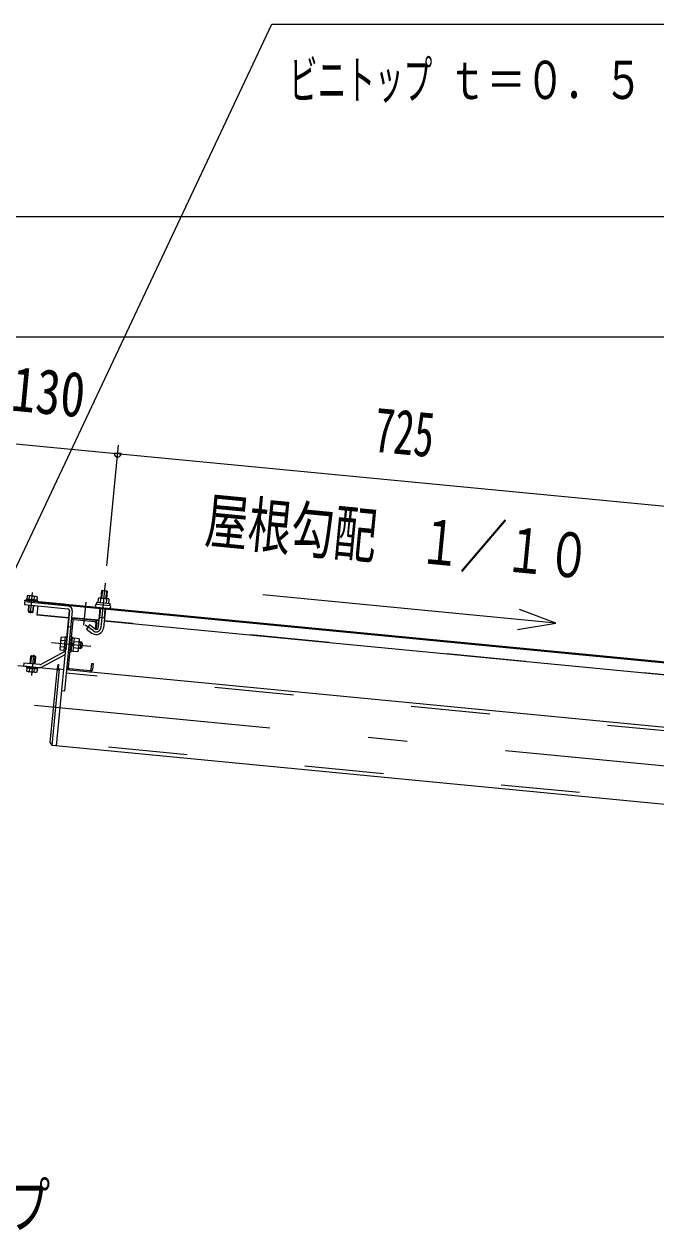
# Model space of a CAD drawing. Units: millimetres, scale not verified. Extents: x -34085 to 34091, y -14700 to 14700.
# Drawn here: x 17032 to 19595, y 6562 to 11466 of the extents above; entities that cross this region are included whole.
import ezdxf
from ezdxf.enums import TextEntityAlignment as Align

# ---------------------------------------------------------------- set-up
doc = ezdxf.new("R2010")
doc.units = ezdxf.units.MM
doc.header["$LTSCALE"] = 80
doc.linetypes.add('USER2', pattern=[10, 4, -6])
doc.linetypes.add('USER3', pattern=[24, 12, -5, 2, -5])
for name, color, linetype, lineweight in [('0-6_2-02BOLD', 7, 'Continuous', 18), ('0-7_2-12HIDDEN', 3, 'USER2', 18), ('0-8_2-22CENTER', 3, 'USER3', 18), ('0-9_2-42THIN', 4, 'Continuous', 18), ('0-A_2-52DIM', 3, 'Continuous', 18)]:
    doc.layers.add(name, color=color, linetype=linetype, lineweight=lineweight)
doc.styles.add('ＭＳ ゴシック', font='')
doc.styles.get('ＭＳ ゴシック').set_extended_font_data('MS Gothic')

msp = doc.modelspace()

# ---------------------------------------------------------------- linework, layer by layer
at = {"layer": '0-6_2-02BOLD'}
for p, q in [((22524.53, 8598.56), (17031.48, 9127.48)), ((17051.33, 9125.56), (17050.85, 9120.5)), ((17052.43, 9132.83), (17053.6, 9145.02)), ((17071.76, 9118.49), (17072.24, 9123.55)), ((17072.55, 9130.92), (17073.72, 9143.09)), ((17089.17, 9116.81), (17089.67, 9121.87)), ((17341.53, 9117.31), (17343.24, 9135.15)), ((17347.23, 9167.53), (17368.13, 9165.51)), ((17365.87, 9132.98), (17364.15, 9115.13)), ((17068.3, 9082.1), (17070.7, 9107.34)), ((17089.49, 9120.14), (22524.35, 8596.82)), ((17162.83, 8537.81), (17215.64, 9086.36)), ((17215.63, 9086.35), (17200.16, 8925.66)), ((17332.93, 9019.12), (17340.34, 9095.98)), ((17361.24, 9093.97), (17353.84, 9017.1)), ((17228.49, 9044.52), (17210.51, 8857.77)), ((17335.48, 9045.47), (17223.99, 9056.2)), ((17316.82, 9041.63), (17234.6, 9049.55)), ((17321.86, 9035.52), (17319.58, 9011.83)), ((17357.62, 9056.39), (17336.72, 9058.41)), ((19861.29, 8802.25), (17356.38, 9043.45)), ((17209.49, 9022.43), (17220.63, 9021.36)), ((17284.05, 9011.27), (17306.27, 8995.42)), ((17195.8, 8938.64), (17179.06, 8940.25)), ((17181.58, 8966.4), (17198.31, 8964.79)), ((17224.26, 8942.07), (17231.9, 8948.36)), ((17232.57, 8955.33), (17224.93, 8949.04)), ((17250.86, 8933.34), (17230.64, 8935.29)), ((17233.16, 8961.43), (17253.37, 8959.49)), ((17260.17, 8931.58), (17262.84, 8959.44)), ((17196.87, 8920.71), (17098.76, 8868.13)), ((17104.05, 8858.25), (17198.56, 8908.91)), ((17163.42, 8847.2), (17005.95, 8862.35)), ((17006.12, 8864.1), (17163.6, 8848.93)), ((17053.54, 8852.13), (17052.38, 8839.96)), ((17072.49, 8838.04), (17073.66, 8850.22)), ((17167.41, 8852.08), (17168.92, 8867.76)), ((17203.86, 8847.16), (19718.54, 8605.03)), ((17215.54, 8851.66), (17297.77, 8843.75))]:
    msp.add_line(p, q, dxfattribs=at)
for points in [[(17031.65, 9129.22), (17194.35, 9113.55), (17194.18, 9111.81)], [(17210.42, 9105.14), (17033.44, 9122.18), (17032.36, 9111.03), (17209.34, 9093.99)], [(17080.9, 9144.18), (17046.75, 9147.44), (17043.54, 9145.98), (17042.38, 9133.79)], [(17080.9, 9144.18), (17083.77, 9142.14), (17082.62, 9129.96)], [(17375.46, 9114.05), (17377.18, 9131.89), (17374.32, 9133.93), (17335.13, 9137.71), (17331.92, 9136.25), (17330.2, 9118.41)], [(17344.27, 9136.83), (17347.23, 9167.53), (17349.14, 9169.1), (17366.55, 9167.43), (17368.13, 9165.51), (17365.17, 9134.81)], [(17049.79, 9109.35), (17047.39, 9084.09), (17050.55, 9080.28), (17064.48, 9078.95), (17068.3, 9082.1), (17047.39, 9084.09)], [(17212.69, 9055.7), (17084.48, 9068.04), (17088.1, 9105.66)], [(17226.78, 9085.29), (17195.47, 8760.06), (17184.33, 8761.14)], [(17318.46, 9012.52), (17296.24, 9028.37), (17284.05, 9011.27)], [(17319.58, 9011.83), (17325.15, 9011.29), (17327.44, 9034.98)], [(17199.57, 8977.87), (17182.84, 8979.48), (17180.01, 8975.51), (17175.78, 8931.62), (17177.8, 8927.18), (17194.54, 8925.57)], [(17199.77, 8921.57), (17194.2, 8922.11), (17199.91, 8981.33), (17205.48, 8980.8)], [(17216.5, 8919.96), (17222.07, 8919.42), (17227.78, 8978.64), (17222.2, 8979.18)], [(17227.54, 8976.21), (17234.51, 8975.53), (17229.28, 8921.19), (17222.31, 8921.86)], [(17229.38, 8922.21), (17249.6, 8920.26), (17252.43, 8924.23), (17256.66, 8968.13), (17254.64, 8972.56), (17234.41, 8974.51)], [(17255.88, 8960.12), (17262.84, 8959.44), (17267.58, 8953.72), (17265.89, 8936.29), (17260.17, 8931.58), (17253.2, 8932.25)], [(17075.87, 8869.15), (17078.7, 8898.96), (17057.8, 8900.95), (17054.95, 8871.16)], [(17057.8, 8900.95), (17061.61, 8904.1), (17075.55, 8902.77), (17078.7, 8898.96)], [(17094.78, 8867.33), (17030.59, 8873.51), (17029.51, 8862.35), (17093.71, 8856.18)], [(17083.72, 8849.26), (17082.55, 8837.08), (17079.33, 8835.61), (17045.2, 8838.87), (17042.32, 8840.92), (17043.48, 8853.1)], [(17175.29, 8849.91), (17163.84, 8840.47), (17135.96, 8550.95), (17145.41, 8539.49)], [(22469.47, 8026.85), (17145.41, 8539.49), (17175.29, 8849.91), (17192.71, 8848.23)], [(17168.92, 8867.76), (17170.66, 8867.6), (17169.16, 8851.92)], [(17303.88, 8848.78), (17306.16, 8872.47), (17311.74, 8871.94), (17309.45, 8848.25)]]:
    msp.add_lwpolyline(points, dxfattribs=at)
for points in [[(17084.28, 9129.8), (17083.74, 9124.22), (17040.18, 9128.38), (17040.72, 9133.95)], [(17324.97, 9118.91), (17324.43, 9113.34), (17380.17, 9107.96), (17380.71, 9113.53)], [(17085.9, 8854.68), (17085.38, 8849.1), (17041.82, 8853.26), (17042.35, 8858.83)]]:
    msp.add_lwpolyline(points, close=True, dxfattribs=at)
for centre, radius, start, end in [((17047.97, 9139.18), 8.11, 46.00594, 84.55217), ((17061, 9116.16), 29.79, 64.72084, 104.38129), ((17078.13, 9136.3), 8.11, 84.55217, 123.0836), ((17336.78, 9127.44), 10.06, 50.11574, 110.11574), ((17351.11, 9098.38), 37.62, 66.91203, 102.08795), ((17370.73, 9124.17), 10.06, 58.88425, 118.88425), ((17208.67, 9087.02), 7, 354.49998, 84.49997), ((17208.67, 9087.02), 18.2, 354.49998, 84.49997), ((17327.24, 9106.03), 7, 84.4998, 264.4998), ((17376.02, 9101.33), 7, 264.50061, 84.50061), ((17234.06, 9043.98), 11.2, 84.4973, 174.4973), ((17234.06, 9043.98), 5.6, 84.4973, 174.4973), ((17316.28, 9036.05), 5.6, 354.5092, 84.50122), ((17316.28, 9036.05), 11.2, 354.50143, 84.50122), ((17323.79, 9019.99), 30.18, 234.5, 354.5), ((17323.79, 9019.99), 9.19, 234.5, 354.5), ((17186.03, 8932.98), 10.07, 133.77223, 174.49905), ((17214.33, 8950.06), 36.61, 153.47365, 195.52446), ((17189.8, 8972.21), 10.07, 174.49905, 215.22588), ((17242.63, 8927.53), 10.07, 354.49905, 35.22588), ((17218.1, 8949.69), 36.61, 333.47365, 15.52446), ((17246.41, 8966.76), 10.07, 313.77223, 354.49905), ((17193.89, 8926.27), 6.3, 298.20261, 313.75566), ((17047.96, 8846.75), 8.11, 264.55217, 303.0836), ((17065.1, 8866.89), 29.79, 244.72084, 284.38129), ((17078.12, 8843.87), 8.11, 226.00594, 264.55217), ((17095.45, 8874.3), 18.2, 264.49997, 298.1879), ((17095.45, 8874.3), 7, 264.49997, 298.18448), ((17163.93, 8852.42), 5.25, 264.49997, 354.49997), ((17163.93, 8852.42), 3.5, 264.49997, 354.49997), ((17216.08, 8857.23), 11.2, 174.4973, 264.48845), ((17216.08, 8857.23), 5.6, 174.4973, 264.48845), ((17298.3, 8849.32), 11.2, 264.49953, 354.50208), ((17298.3, 8849.32), 5.6, 264.49953, 354.5092)]:
    msp.add_arc(centre, radius, start, end, dxfattribs=at)
at = {"layer": '0-7_2-12HIDDEN'}
for p, q in [((17212.85, 9057.44), (17084.65, 9069.78)), ((17335.64, 9047.2), (17224.15, 9057.93)), ((19861.45, 8803.99), (17356.54, 9045.19)), ((19717.12, 8590.39), (17202.45, 8832.53)), ((22470.88, 8041.48), (17164.23, 8552.44))]:
    msp.add_line(p, q, dxfattribs=at)
at = {"layer": '0-8_2-22CENTER'}
for p, q in [((17360.76, 9198.43), (17343.39, 9018.11)), ((17057.1, 9075.79), (17065.25, 9160.43)), ((17274.03, 9028.17), (17282.95, 9120.84)), ((17312.37, 9003.97), (17278.88, 9027.84)), ((17143.05, 8956.92), (17301.57, 8941.64)), ((17069, 8907.27), (17060.85, 8822.63)), ((17073.25, 8703.08), (22484.42, 8182.06))]:
    msp.add_line(p, q, dxfattribs=at)
msp.add_arc((17323.79, 9019.99), 19.69, 234.5, 354.5, dxfattribs=at)
at = {"layer": '0-9_2-42THIN'}
for p, q in [((17053.65, 9120.23), (17054.13, 9125.3)), ((17069.46, 9123.82), (17068.98, 9118.76)), ((17349.14, 9169.1), (17346.01, 9136.66)), ((17363.44, 9134.98), (17366.56, 9167.43)), ((17049.92, 9081.04), (17052.59, 9109.08)), ((17067.91, 9107.61), (17065.24, 9079.58)), ((17338.46, 9058.23), (17342.08, 9095.81)), ((17336.09, 9051.9), (17338.46, 9058.23)), ((17263.99, 8934.73), (17253.53, 8935.74)), ((17255.54, 8956.64), (17266, 8955.63)), ((17060.85, 8903.48), (17057.75, 8870.9)), ((17073.07, 8869.42), (17076.18, 8902.01))]:
    msp.add_line(p, q, dxfattribs=at)
msp.add_lwpolyline([(17359.5, 9094.14), (17355.88, 9056.56), (17357, 9049.89)], dxfattribs=at)
at = {"layer": '0-A_2-52DIM'}
for p, q in [((16884.85, 10685.45), (30947.83, 10685.45)), ((30947.83, 10195.45), (16884.85, 10195.45)), ((16954.96, 9767.92), (22462.98, 9237.56)), ((17367.46, 9268.11), (17414.56, 9757.32)), ((17425.35, 9723.97), (17397.35, 9723.97)), ((19188.89, 9035.89), (19041.37, 9091.05))]:
    msp.add_line(p, q, dxfattribs=at)
for points in [[(16901.58, 9058.64), (18036.34, 11465.9), (21676.34, 11465.9)], [(19033.55, 9009.89), (19188.89, 9035.89), (17999.48, 9150.42)]]:
    msp.add_lwpolyline(points, dxfattribs=at)
msp.add_arc((17411.35, 9723.97), 14, 180, 0, dxfattribs=at)

# ---------------------------------------------------------------- texts
at = {"layer": '0-A_2-52DIM', "color": 7, "style": 'ＭＳ ゴシック'}
for s, height, width, p in [('ビニトップ ', 155, 0.55, (18106.34, 11115.9)), ('ｔ＝０．５', 155, 0.75, (18749.33, 11115.9)), ('側柱：丸パイプ', 182.3, 0.7, (15918.84, 6527.77))]:
    msp.add_text(s, height=height, dxfattribs=dict(at, width=width)).set_placement(p, align=Align.BOTTOM_LEFT)
for s, width, p in [('130', 0.8, (16968.47, 9844.34)), ('725', 0.65, (18440.13, 9677.65)), ('屋根勾配\u3000１／１０', 0.7, (17755.13, 9309.87))]:
    msp.add_text(s, height=182.3, rotation=354.5, dxfattribs=dict(at, width=width)).set_placement(p, align=Align.BOTTOM_LEFT)

doc.saveas('drawing.dxf')
